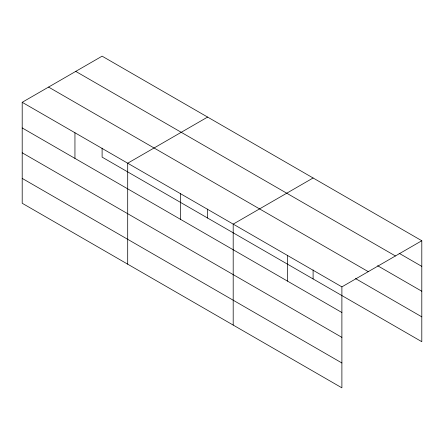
<?xml version="1.0" encoding="UTF-8"?>
<svg xmlns="http://www.w3.org/2000/svg" width="444" height="444" viewBox="0 0 444 444"><rect width="100%" height="100%" fill="white"/><g stroke="black" fill="none" stroke-linecap="round" stroke-linejoin="round"><path stroke-width="0.67" d="M22.2 102.303L341.891 286.874L341.891 387.834L22.2 203.258L22.2 102.303L102.109 56.166L421.8 240.742L421.8 341.697L102.109 157.126L102.109 148.152M207.609 117.077L127.7 163.214L127.7 264.169M313.103 177.989L233.194 224.12L233.194 325.075M341.891 286.874L421.8 240.742M399.106 253.274L421.8 266.378M75.741 71.395L395.432 255.966M377.605 265.717L421.8 291.236M48.568 87.08L368.259 271.65M355.505 278.571L421.8 316.844M22.2 127.939L341.891 312.515M22.2 152.797L341.891 337.368M22.2 178.405L341.891 362.976M313.103 269.969L313.103 278.943M287.546 255.5L287.546 281.135M207.609 209.057L207.609 218.032M180.447 193.667L180.447 219.303M74.947 132.756L74.947 158.397"/></g></svg>
